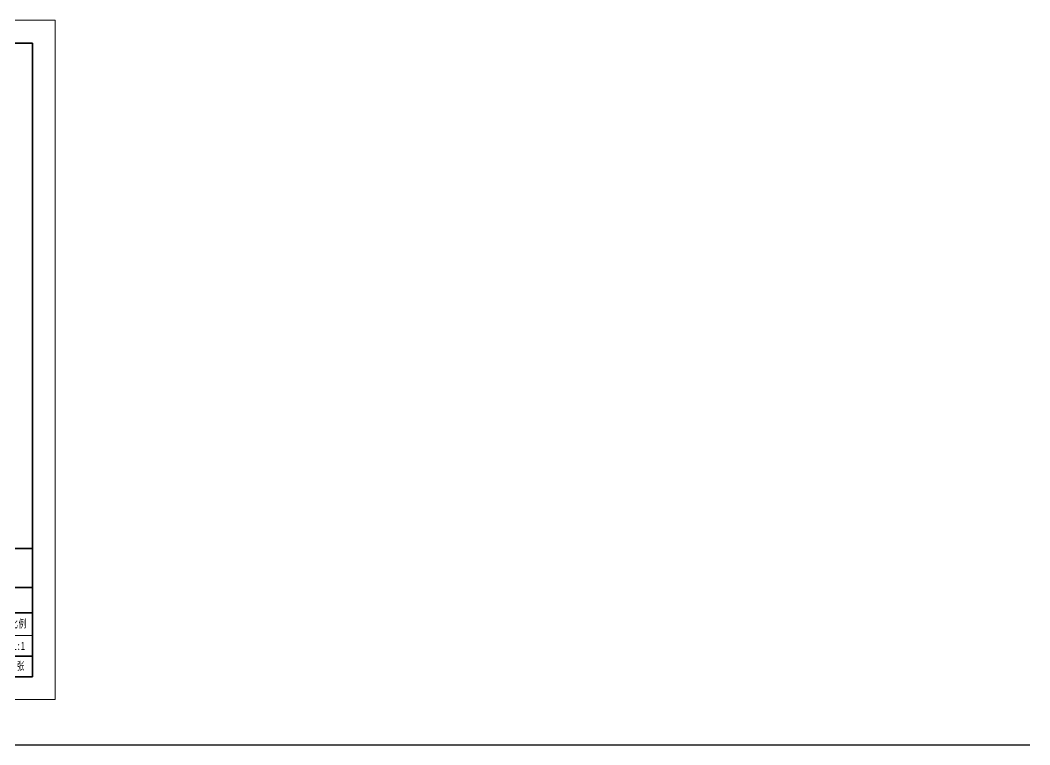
# Model space of a CAD drawing. Header units: millimetres. Extents: x 2881 to 4175, y 614 to 1739.
# Drawn here: x 3733.8 to 4175.2, y 1422.4 to 1739.2 of the extents above; entities that cross this region are included whole.
import ezdxf
from ezdxf.enums import TextEntityAlignment as Align

# ---------------------------------------------------------------- set-up
doc = ezdxf.new("R2010")
doc.units = ezdxf.units.MM
for name, color, linetype, lineweight in [('实线', 7, 'Continuous', 25), ('尺寸线层', 3, 'Continuous', 18), ('粗实线层', 7, 'Continuous', 35), ('细实线层', 7, 'Continuous', 18)]:
    doc.layers.add(name, color=color, linetype=linetype, lineweight=lineweight)
doc.styles.add('标准', font='', dxfattribs={"width": 0.667})
doc.styles.get('标准').set_extended_font_data('宋体')

# ---------------------------------------------------------------- blocks, each defined once
blk = doc.blocks.new('$CAXA_FRAME_13B17AC1$')
at = {"layer": '粗实线层'}
for p, q in [((95, 138.5), (-95, 138.5)), ((-95, 138.5), (-95, -138.5)), ((95, -138.5), (95, 138.5)), ((-95, -138.5), (95, -138.5))]:
    blk.add_line(p, q, dxfattribs=at)
at = {"layer": '细实线层'}
for p, q in [((105, 148.5), (-105, 148.5)), ((-105, 148.5), (-105, -148.5)), ((105, -148.5), (105, 148.5)), ((-105, -148.5), (105, -148.5))]:
    blk.add_line(p, q, dxfattribs=at)
blk = doc.blocks.new('$CAXA_TITLE_151E506F$')
at = {"layer": '粗实线层'}
for p, q in [((0, 56), (-180, 56)), ((-180, 56), (-180, 0)), ((-100, 56), (-100, 0)), ((-50, 56), (-50, 0)), ((0, 0), (0, 56)), ((0, 39), (-50, 39)), ((0, 28), (-180, 28)), ((-140, 28), (-140, 0)), ((-24, 28), (-24, 9)), ((-12, 28), (-12, 9)), ((-100, 21), (-180, 21)), ((-100, 14), (-180, 14)), ((0, 9), (-50, 9)), ((-100, 7), (-180, 7)), ((0, 0), (-180, 0))]:
    blk.add_line(p, q, dxfattribs=at)
at = {"layer": '细实线层'}
for p, q in [((-170, 56), (-170, 28)), ((-160, 56), (-160, 28)), ((-144, 56), (-144, 28)), ((-128, 56), (-128, 0)), ((-116, 56), (-116, 0)), ((-100, 49), (-180, 49)), ((-100, 42), (-180, 42)), ((-100, 35), (-180, 35)), ((-168, 28), (-168, 0)), ((-156, 28), (-156, 0)), ((0, 18), (-50, 18)), ((-43.5, 18), (-43.5, 9)), ((-37, 18), (-37, 9)), ((-30.5, 18), (-30.5, 9))]:
    blk.add_line(p, q, dxfattribs=at)
at = {"layer": '尺寸线层', "char_height": 3.5, "attachment_point": 5, "line_spacing_factor": 0.963108, "style": '标准'}
for s, insert, width in [('\\T1.1;标记', (-175, 31.5), 18), ('\\T1.1;处数', (-165, 31.5), 18), ('\\T1.1;分区', (-152, 31.5), 30), ('\\T1.1;{\\W0.592404;更改文件号}', (-136, 31.5), 30), ('\\T1.1;签名', (-122, 31.5), 22), ('\\T1.1;{\\W0.605422;年、月、日}', (-108, 31.5), 30), ('\\T1.1;设计', (-174, 24.5), 22), ('\\T1.1;标准化', (-134, 24.5), 22), ('\\T1.1;阶段标记', (-37, 23), 50), ('\\T1.1;重量', (-18, 23), 22), ('\\T1.1;比例', (-6, 23), 22), ('\\T1.1;审核', (-174, 10.5), 22), ('\\T1.1;工艺', (-174, 3.5), 22), ('\\T1.1;批准', (-134, 3.5), 22), ('\\T1.1;共', (-45, 4.5), 8), ('\\T1.1;张', (-31, 4.5), 8), ('\\T1.1;第', (-19, 4.5), 8), ('\\T1.1;张', (-5, 4.5), 8)]:
    blk.add_mtext(s, dxfattribs=dict(at, insert=insert, width=width))
at = {"layer": '尺寸线层', "style": '标准'}
for tag, height, width, p in [('标记C', 3.63, 0.664996, (-175, 52.5)), ('处数C', 3.63, 0.664996, (-165, 52.5)), ('分区C', 3.63, 0.667, (-152, 52.5)), ('更改文件号C', 3.63, 0.498314, (-136, 52.5)), ('更改签名C', 3.63, 0.447537, (-122, 52.5)), ('更改日期C', 3.63, 0.610278, (-108, 52.5)), ('单位名称', 5.19, 0.667, (-25, 47.5)), ('标记B', 3.63, 0.664996, (-175, 45.5)), ('处数B', 3.63, 0.664996, (-165, 45.5)), ('分区B', 3.63, 0.667, (-152, 45.5)), ('更改文件号B', 3.63, 0.498314, (-136, 45.5)), ('更改签名B', 3.63, 0.447537, (-122, 45.5)), ('更改日期B', 3.63, 0.610278, (-108, 45.5)), ('图纸名称', 5.19, 0.667, (-75, 42)), ('标记A', 3.63, 0.664996, (-175, 38.5)), ('处数A', 3.63, 0.664996, (-165, 38.5)), ('分区A', 3.63, 0.667, (-152, 38.5)), ('更改文件号A', 3.63, 0.498314, (-136, 38.5)), ('更改签名A', 3.63, 0.447537, (-122, 38.5)), ('更改日期A', 3.63, 0.610278, (-108, 38.5)), ('图纸编号', 5.19, 0.667, (-25, 33.5)), ('设计', 3.63, 0.667, (-162, 24.5)), ('设计日期', 3.63, 0.667, (-148, 24.5)), ('标准化', 3.63, 0.667, (-122, 24.5)), ('标准化日期', 3.63, 0.554163, (-108, 24.5)), ('材料名称', 5.19, 0.667, (-75, 14)), ('阶段标记S', 3.63, 0.223769, (-46.75, 13.5)), ('阶段标记A', 3.63, 0.223769, (-40.25, 13.5)), ('阶段标记B', 3.63, 0.223769, (-33.75, 13.5)), ('阶段标记C', 3.63, 0.223769, (-27.25, 13.5)), ('重量', 3.63, 0.667, (-18, 13.5)), ('图纸比例', 3.63, 0.510551, (-6, 13.5)), ('审核', 3.63, 0.667, (-162, 10.5)), ('审核日期', 3.63, 0.667, (-148, 10.5)), ('工艺', 3.63, 0.667, (-162, 3.5)), ('工艺日期', 3.63, 0.667, (-148, 3.5)), ('批准', 3.63, 0.667, (-122, 3.5)), ('批准日期', 3.63, 0.667, (-108, 3.5)), ('页数', 3.63, 0.667, (-38, 4.5)), ('页码', 3.63, 0.667, (-12, 4.5))]:
    blk.add_attdef(tag, text='', height=height, dxfattribs=dict(at, width=width)).set_placement(p, align=Align.MIDDLE_CENTER)

msp = doc.modelspace()

# ---------------------------------------------------------------- linework, layer by layer
at = {"layer": '实线', "ltscale": 0.2}
msp.add_line((2881.3645, 1422.4052), (4175.2181, 1422.4052), dxfattribs=at)

# ---------------------------------------------------------------- block references
at = {"layer": '粗实线层'}
msp.add_blockref('$CAXA_FRAME_13B17AC1$', (3644.1842, 1590.6643), dxfattribs=at)
ref = msp.add_blockref('$CAXA_TITLE_151E506F$', (3739.1842, 1452.1643), dxfattribs=at)
ref.add_attrib('图纸比例', '1:1', dxfattribs={"layer": '尺寸线层', "height": 3.5, "style": '标准', "width": 0.667}).set_placement((3733.1842, 1465.6643), align=Align.MIDDLE_CENTER)

doc.saveas('drawing.dxf')
